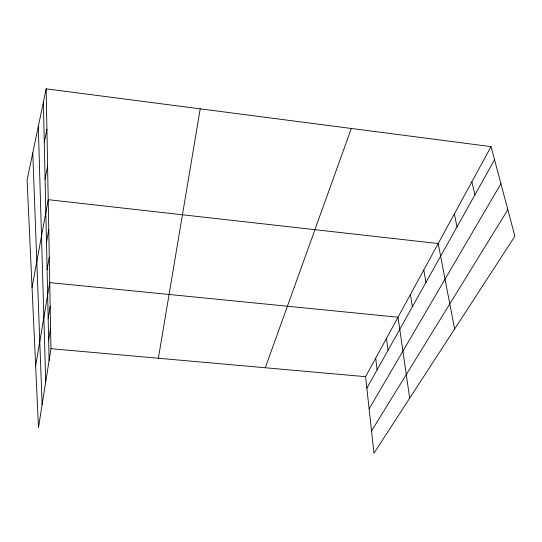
<?xml version="1.0" encoding="UTF-8"?>
<svg xmlns="http://www.w3.org/2000/svg" width="542" height="542" viewBox="0 0 542 542"><rect width="100%" height="100%" fill="white"/><g stroke="black" fill="none" stroke-linecap="round" stroke-linejoin="round"><path stroke-width="0.81" d="M46.165 88.827L50.962 348.696L38.482 427.557L27.1 180.019L46.165 88.827L491.045 146.625L514.9 236.197L373.973 453.173L365.593 376.683L491.045 146.625M48.651 340.2L50.589 328.208M48.17 318.425L50.182 306.23M158.372 358.248L200.228 108.84M35.657 366.026L49.742 282.606L398.024 317.219L409.684 398.201M47.093 269.706L49.275 257.125M46.49 242.335L48.766 229.571M32.039 287.47L48.211 199.68L438.2 243.534L454.609 329.021M45.094 179.192L47.594 166.109M44.281 142.519L46.91 129.321M265.282 367.761L351.311 128.468M366.853 388.153L494.541 159.748M369.122 408.858L500.923 183.718M371.541 430.951L507.84 209.679M50.962 348.696L365.593 376.683M471.858 181.814L474.941 194.808M454.311 213.995L457.041 226.827M423.783 269.977L425.951 282.443M410.429 294.469L412.367 306.738M386.473 338.404L388.031 350.267M375.687 358.181L377.083 369.847M32.771 152.885L42.12 404.596M38.306 126.435L45.724 381.805M43.387 102.106L49.098 360.484"/></g></svg>
